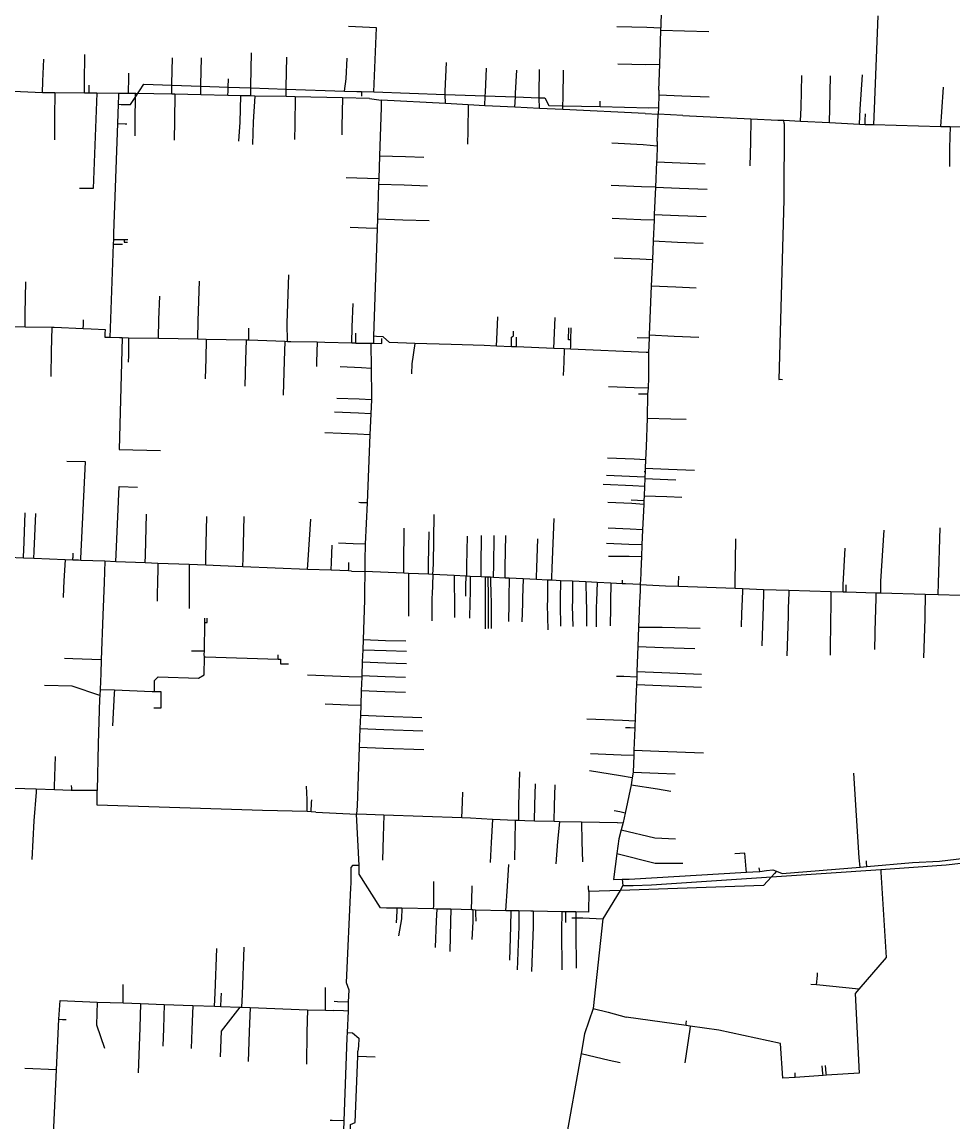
# Model space of a CAD drawing. Header units: inches. Extents: x 1024943 to 1043005, y 1856303 to 1868730.
# Drawn here: x 1033796 to 1035365, y 1859006 to 1860859 of the extents above; entities that cross this region are included whole.
import ezdxf

# ---------------------------------------------------------------- set-up
doc = ezdxf.new("R2010")
doc.units = ezdxf.units.IN
doc.header["$MEASUREMENT"] = 0
doc.layers.add('Water_Network', color=130, linetype='Continuous')

msp = doc.modelspace()

# ---------------------------------------------------------------- linework, layer by layer
at = {"layer": 'Water_Network', "elevation": 0}
for points in [[(1034869.6, 1860744.2), (1034871.3, 1860787.5), (1034873, 1860845.5), (1034873.1, 1860848.9), (1034873.2, 1860850.4), (1034875.2, 1860936.7)], [(1034869.6, 1860744.2), (1034871.3, 1860787.5), (1034873, 1860845.5), (1034873.1, 1860848.9), (1034873.2, 1860850.4), (1034875.2, 1860936.7)], [(1035232.8, 1860712.7), (1035239.2, 1860869.4)], [(1034393.9, 1860849.2), (1034346.3, 1860851.3)], [(1034389.4, 1860741.3), (1034393.9, 1860849.2)], [(1034849.3, 1860849.7), (1034798.6, 1860851.2)], [(1034873.1, 1860848.9), (1034849.3, 1860849.7)], [(1034873, 1860845.5), (1034912.6, 1860844.3)], [(1034912.6, 1860844.3), (1034953.5, 1860843.1)], [(1033831.6, 1860759.5), (1033833, 1860796.6)], [(1033901.8, 1860757), (1033902.1, 1860804.1)], [(1034048.9, 1860754.9), (1034049.8, 1860799)], [(1034097.9, 1860753.5), (1034098.8, 1860799)], [(1034182, 1860751.3), (1034183.2, 1860807.2)], [(1034241.5, 1860749.4), (1034242.6, 1860800)], [(1034342.5, 1860763.6), (1034344.1, 1860798.1)], [(1034509.6, 1860742.8), (1034511.9, 1860790.8)], [(1034577.4, 1860740.3), (1034579.3, 1860781.4)], [(1034628.2, 1860739.1), (1034630.1, 1860778)], [(1034667.7, 1860738.3), (1034668.3, 1860778.8)], [(1034708.1, 1860731.1), (1034708.6, 1860778)], [(1034847.5, 1860787.2), (1034800.4, 1860788.2)], [(1034871.3, 1860787.5), (1034847.5, 1860787.2)], [(1033830.9, 1860740), (1033831.6, 1860759.5)], [(1033975.6, 1860738.8), (1033976.4, 1860766.7), (1033976.5, 1860772.8)], [(1034143.6, 1860743.4), (1034143.8, 1860749.3), (1034144.3, 1860763.5)], [(1034339.8, 1860742.7), (1034342.5, 1860763.6)], [(1035109.3, 1860715), (1035110.7, 1860769.1)], [(1035157.6, 1860714), (1035158.6, 1860768.6)], [(1035208.9, 1860712.3), (1035212.5, 1860770.3)], [(1033909.4, 1860739.3), (1033901.6, 1860739.4), (1033851.5, 1860739.8), (1033832.6, 1860739.9), (1033830.9, 1860740), (1033793.7, 1860741.4), (1033767.8, 1860742.3), (1033738.5, 1860743.6), (1033697.7, 1860744.9), (1033695.6, 1860745), (1033657.8, 1860746.2), (1033642.9, 1860746.7), (1033600.9, 1860748.1), (1033582.4, 1860748.7), (1033527, 1860750.5), (1033520.5, 1860750.7)], [(1033909.4, 1860739.3), (1033901.6, 1860739.4), (1033851.5, 1860739.8), (1033832.6, 1860739.9), (1033830.9, 1860740), (1033793.7, 1860741.4), (1033767.8, 1860742.3), (1033738.5, 1860743.6), (1033697.7, 1860744.9), (1033695.6, 1860745), (1033657.8, 1860746.2), (1033642.9, 1860746.7), (1033600.9, 1860748.1), (1033582.4, 1860748.7), (1033527, 1860750.5), (1033520.5, 1860750.7)], [(1033901.6, 1860739.4), (1033901.8, 1860757)], [(1033909.4, 1860739.3), (1033909.5, 1860745.8)], [(1033909.5, 1860745.8), (1033909.5, 1860752.4)], [(1033963.2, 1860720.3), (1033979.2, 1860720.2), (1033986.8, 1860731.7), (1034001.7, 1860754.1), (1034048.8, 1860752.5), (1034097.8, 1860750.8), (1034143.8, 1860749.3), (1034182, 1860748), (1034241.5, 1860746), (1034339.8, 1860742.7), (1034360.6, 1860742)], [(1033963.2, 1860720.3), (1033979.2, 1860720.2), (1033986.8, 1860731.7), (1034001.7, 1860754.1), (1034048.8, 1860752.5), (1034097.8, 1860750.8), (1034143.8, 1860749.3), (1034182, 1860748), (1034241.5, 1860746), (1034339.8, 1860742.7), (1034360.6, 1860742)], [(1034048.5, 1860737.4), (1034048.8, 1860752.5), (1034048.9, 1860754.9)], [(1034097.5, 1860736.3), (1034097.8, 1860750.8), (1034097.9, 1860753.5)], [(1034143.3, 1860735.4), (1034143.6, 1860743.4)], [(1034181.7, 1860734.5), (1034182, 1860748), (1034182, 1860751.3)], [(1034241.2, 1860733.3), (1034241.5, 1860746), (1034241.5, 1860749.4)], [(1034360.6, 1860742), (1034368.3, 1860742)], [(1034360.6, 1860742), (1034368.3, 1860742)], [(1034368.3, 1860742), (1034368.2, 1860736.8)], [(1034368.3, 1860742), (1034389.4, 1860741.3), (1034509.7, 1860737.1), (1034577.1, 1860734.7), (1034628, 1860732.9), (1034667.9, 1860731.5), (1034677.6, 1860731.1), (1034684.3, 1860718.2), (1034708, 1860717.8), (1034770.8, 1860716.8)], [(1034368.3, 1860742), (1034389.4, 1860741.3), (1034509.7, 1860737.1), (1034577.1, 1860734.7), (1034628, 1860732.9), (1034667.9, 1860731.5), (1034677.6, 1860731.1), (1034684.3, 1860718.2), (1034708, 1860717.8), (1034770.8, 1860716.8)], [(1034509.8, 1860721.7), (1034509.7, 1860737.1), (1034509.6, 1860742.8)], [(1034869.6, 1860744.2), (1034869.7, 1860736.3), (1034868.9, 1860715)], [(1034869.6, 1860744.2), (1034869.7, 1860736.3), (1034868.9, 1860715)], [(1035346.3, 1860707.7), (1035349, 1860749.5)], [(1033851.5, 1860739.8), (1033851.2, 1860699.5)], [(1033959.4, 1860738.9), (1033922.3, 1860739.2), (1033909.4, 1860739.3)], [(1033959.4, 1860738.9), (1033922.3, 1860739.2), (1033909.4, 1860739.3)], [(1033922.3, 1860739.2), (1033916.1, 1860578.3)], [(1033958.8, 1860720.5), (1033959.3, 1860735.4)], [(1033958.8, 1860720.5), (1033959.3, 1860735.4)], [(1033959.3, 1860735.4), (1033959.4, 1860738.9)], [(1033959.3, 1860735.4), (1033959.4, 1860738.9)], [(1034143.3, 1860735.4), (1034097.5, 1860736.3), (1034054.1, 1860737.3), (1034048.5, 1860737.4), (1033988.3, 1860738.7), (1033986.9, 1860738.7), (1033975.6, 1860738.8), (1033959.4, 1860738.9)], [(1034143.3, 1860735.4), (1034097.5, 1860736.3), (1034054.1, 1860737.3), (1034048.5, 1860737.4), (1033988.3, 1860738.7), (1033986.9, 1860738.7), (1033975.6, 1860738.8), (1033959.4, 1860738.9)], [(1033986.9, 1860738.7), (1033986.8, 1860731.7), (1033986.5, 1860695.2)], [(1034054.1, 1860737.3), (1034053.2, 1860693.3)], [(1034381.8, 1860730.3), (1034336.4, 1860731.2), (1034256.8, 1860732.9), (1034241.2, 1860733.3), (1034188.4, 1860734.4), (1034181.7, 1860734.5), (1034164.6, 1860734.9), (1034143.3, 1860735.4)], [(1034381.8, 1860730.3), (1034336.4, 1860731.2), (1034256.8, 1860732.9), (1034241.2, 1860733.3), (1034188.4, 1860734.4), (1034181.7, 1860734.5), (1034164.6, 1860734.9), (1034143.3, 1860735.4)], [(1034164.6, 1860734.9), (1034163.1, 1860690.5)], [(1034188.4, 1860734.4), (1034186, 1860690.9)], [(1034256.8, 1860732.9), (1034255.8, 1860686)], [(1034336.4, 1860731.2), (1034335.4, 1860683.3)], [(1034368.2, 1860736.8), (1034368.2, 1860734.1)], [(1034381.8, 1860730.3), (1034401.5, 1860727.6)], [(1034381.8, 1860730.3), (1034401.5, 1860727.6)], [(1034846.6, 1860705), (1034708, 1860711.6), (1034668.2, 1860713.5), (1034627.1, 1860715.4), (1034601.9, 1860716.6), (1034576.3, 1860718), (1034548.3, 1860719.6), (1034509.8, 1860721.7), (1034401.5, 1860727.6)], [(1034401.5, 1860727.6), (1034401.6, 1860715.1)], [(1034846.6, 1860705), (1034708, 1860711.6), (1034668.2, 1860713.5), (1034627.1, 1860715.4), (1034601.9, 1860716.6), (1034576.3, 1860718), (1034548.3, 1860719.6), (1034509.8, 1860721.7), (1034401.5, 1860727.6)], [(1034401.5, 1860727.6), (1034401.6, 1860715.1)], [(1034576.3, 1860718), (1034577.1, 1860734.7), (1034577.4, 1860740.3)], [(1034627.1, 1860715.4), (1034628, 1860732.9), (1034628.2, 1860739.1)], [(1034668.2, 1860713.5), (1034667.9, 1860731.5), (1034667.7, 1860738.3)], [(1034708, 1860711.6), (1034708, 1860717.8), (1034708.1, 1860731.1)], [(1034770.6, 1860722.4), (1034770.5, 1860725.9)], [(1034770.8, 1860716.8), (1034770.6, 1860722.4)], [(1034869.7, 1860736.3), (1034908.4, 1860734.9)], [(1034908.4, 1860734.9), (1034954.2, 1860733)], [(1033957.6, 1860687.8), (1033958.8, 1860720.5)], [(1033957.6, 1860687.8), (1033958.8, 1860720.5)], [(1033958.8, 1860720.5), (1033963.2, 1860720.3)], [(1033958.8, 1860720.5), (1033963.2, 1860720.3)], [(1034401.6, 1860715.1), (1034398.8, 1860633.8), (1034397.6, 1860594.9), (1034397.3, 1860585.9), (1034395.3, 1860527.4), (1034394.8, 1860511.1), (1034388.7, 1860329.6)], [(1034401.6, 1860715.1), (1034398.8, 1860633.8), (1034397.6, 1860594.9), (1034397.3, 1860585.9), (1034395.3, 1860527.4), (1034394.8, 1860511.1), (1034388.7, 1860329.6)], [(1034548.3, 1860719.6), (1034547.5, 1860675.7)], [(1034770.8, 1860716.8), (1034852.9, 1860714.6)], [(1034770.8, 1860716.8), (1034852.9, 1860714.6)], [(1034846.6, 1860705), (1034868.5, 1860703.7)], [(1034846.6, 1860705), (1034868.5, 1860703.7)], [(1034852.9, 1860714.6), (1034868.9, 1860715)], [(1034852.9, 1860714.6), (1034868.9, 1860715)], [(1034868.9, 1860715), (1034868.5, 1860703.7)], [(1034868.9, 1860715), (1034868.5, 1860703.7)], [(1035108.1, 1860692), (1035109.3, 1860715)], [(1035157, 1860689.6), (1035157.6, 1860714)], [(1035207.8, 1860687.1), (1035208.9, 1860712.3)], [(1035217.5, 1860693.1), (1035217.6, 1860704.4)], [(1035231.8, 1860686.2), (1035232.8, 1860712.7)], [(1035344.8, 1860683.3), (1035346.3, 1860707.7)], [(1033851.2, 1860699.5), (1033850.9, 1860660.6)], [(1033950.8, 1860492.8), (1033951.2, 1860503.2), (1033957.6, 1860687.8)], [(1033950.8, 1860492.8), (1033951.2, 1860503.2), (1033957.6, 1860687.8)], [(1033957.6, 1860687.8), (1033970, 1860687.4)], [(1033970, 1860687.4), (1033973, 1860687.3)], [(1033986.5, 1860695.2), (1033986.3, 1860667.3)], [(1034053.2, 1860693.3), (1034052.5, 1860659.8)], [(1034163.1, 1860690.5), (1034160.9, 1860658.1)], [(1034186, 1860690.9), (1034184.9, 1860652.5)], [(1034255.8, 1860686), (1034255.3, 1860661.3)], [(1034866.8, 1860658), (1034868.5, 1860703.7)], [(1034866.8, 1860658), (1034868.5, 1860703.7)], [(1034909.9, 1860701.7), (1034868.5, 1860703.7)], [(1034909.9, 1860701.7), (1034868.5, 1860703.7)], [(1034909.9, 1860701.7), (1035024.6, 1860696.1), (1035070.2, 1860693.9), (1035080.3, 1860693.8)], [(1034909.9, 1860701.7), (1035024.6, 1860696.1), (1035070.2, 1860693.9), (1035080.3, 1860693.8)], [(1035024.6, 1860696.1), (1035023.9, 1860656.6)], [(1035080.6, 1860688), (1035079.9, 1860559.5), (1035071.6, 1860256.8)], [(1035080.3, 1860693.8), (1035108.1, 1860692), (1035157, 1860689.6), (1035207.8, 1860687.1), (1035217.4, 1860686.6)], [(1035080.6, 1860688), (1035080.3, 1860693.8)], [(1035080.3, 1860693.8), (1035108.1, 1860692), (1035157, 1860689.6), (1035207.8, 1860687.1), (1035217.4, 1860686.6)], [(1035217.4, 1860686.6), (1035217.5, 1860693.1)], [(1035217.4, 1860686.6), (1035231.8, 1860686.2)], [(1035217.4, 1860686.6), (1035231.8, 1860686.2)], [(1035231.8, 1860686.2), (1035344.8, 1860683.3), (1035360.5, 1860682.9), (1035478.8, 1860679.8), (1035480.5, 1860679.8), (1035551.2, 1860677.9)], [(1035231.8, 1860686.2), (1035344.8, 1860683.3), (1035360.5, 1860682.9), (1035478.8, 1860679.8), (1035480.5, 1860679.8), (1035551.2, 1860677.9)], [(1034335.4, 1860683.3), (1034335.1, 1860668.8)], [(1034547.5, 1860675.7), (1034547.1, 1860653.5)], [(1035360.5, 1860682.9), (1035359.6, 1860647.2)], [(1034843.3, 1860652.1), (1034790.1, 1860655)], [(1034866.6, 1860650.1), (1034843.3, 1860652.1)], [(1034866.8, 1860658), (1034866.6, 1860650.1), (1034865.9, 1860628.7), (1034865.6, 1860623.5), (1034863.8, 1860580.6), (1034861.9, 1860534.8), (1034861.5, 1860525.1), (1034860, 1860490.1), (1034858.7, 1860458.4), (1034856.8, 1860414.3), (1034853.5, 1860331.9), (1034853.3, 1860326.5)], [(1034866.8, 1860658), (1034866.6, 1860650.1), (1034865.9, 1860628.7), (1034865.6, 1860623.5), (1034863.8, 1860580.6), (1034861.9, 1860534.8), (1034861.5, 1860525.1), (1034860, 1860490.1), (1034858.7, 1860458.4), (1034856.8, 1860414.3), (1034853.5, 1860331.9), (1034853.3, 1860326.5)], [(1035023.9, 1860656.6), (1035022.9, 1860616.5)], [(1034398.8, 1860633.8), (1034442.3, 1860632.3)], [(1034442.3, 1860632.3), (1034473.4, 1860631.3)], [(1035359.6, 1860647.2), (1035359.1, 1860615.5)], [(1034865.6, 1860623.5), (1034905.6, 1860621.8)], [(1034905.6, 1860621.8), (1034947.7, 1860620)], [(1034378.6, 1860595.5), (1034342.6, 1860596.7)], [(1034397.6, 1860594.9), (1034378.6, 1860595.5)], [(1033916.1, 1860578.3), (1033893.1, 1860578.7)], [(1034397.3, 1860585.9), (1034440.5, 1860584.5)], [(1034440.5, 1860584.5), (1034479.4, 1860583.2)], [(1034840.1, 1860581.3), (1034789.4, 1860583.4)], [(1034863.8, 1860580.6), (1034840.1, 1860581.3)], [(1034863.8, 1860580.6), (1034904.1, 1860579.2)], [(1034904.1, 1860579.2), (1034951.2, 1860577.2)], [(1034395.3, 1860527.4), (1034438.3, 1860526)], [(1034438.3, 1860526), (1034482.4, 1860524.5)], [(1034838.9, 1860526), (1034790.9, 1860528)], [(1034861.5, 1860525.1), (1034838.9, 1860526)], [(1034861.9, 1860534.8), (1034902.5, 1860533.1)], [(1034902.5, 1860533.1), (1034949.4, 1860531.1)], [(1034376.1, 1860511.7), (1034349.4, 1860512.6)], [(1034394.8, 1860511.1), (1034376.1, 1860511.7)], [(1033945, 1860327.2), (1033950.5, 1860484.7)], [(1033945, 1860327.2), (1033950.5, 1860484.7)], [(1033950.5, 1860484.7), (1033950.8, 1860492.8)], [(1033950.5, 1860484.7), (1033950.8, 1860492.8)], [(1033950.5, 1860484.7), (1033961.8, 1860484.7)], [(1033950.8, 1860492.8), (1033968.7, 1860492.8)], [(1033961.8, 1860484.7), (1033965.7, 1860484.7)], [(1033968.7, 1860492.8), (1033968.7, 1860488.2), (1033971.5, 1860488.2)], [(1033968.7, 1860492.8), (1033971.6, 1860492.8)], [(1033971.5, 1860488.2), (1033974.2, 1860488.2)], [(1033971.6, 1860492.8), (1033974.5, 1860492.8)], [(1034860, 1860490.1), (1034900.8, 1860488.3)], [(1034900.8, 1860488.3), (1034944, 1860486.5)], [(1034837.5, 1860459.3), (1034794, 1860461.1)], [(1034858.7, 1860458.4), (1034837.5, 1860459.3)], [(1034243.4, 1860351.5), (1034246.2, 1860433)], [(1033801.8, 1860368.1), (1033802.8, 1860421)], [(1034093.2, 1860355.6), (1034095.6, 1860422.6)], [(1034856.8, 1860414.3), (1034898.1, 1860412.6)], [(1034898.1, 1860412.6), (1034932.4, 1860411.1)], [(1034026.9, 1860357.9), (1034028.3, 1860396.9)], [(1034352.7, 1860345.2), (1034354.5, 1860384.9)], [(1033801.4, 1860345.1), (1033801.8, 1860368.1)], [(1033899.7, 1860349.5), (1033900, 1860357)], [(1034026.1, 1860325.6), (1034026.9, 1860357.9)], [(1034092.5, 1860324.4), (1034093.2, 1860355.6)], [(1034596.9, 1860336.5), (1034597.9, 1860362.2)], [(1034693.7, 1860335.2), (1034694.8, 1860361.1)], [(1033899.3, 1860342), (1033850.5, 1860344.2), (1033846.3, 1860344.3), (1033801.4, 1860345.1), (1033775.7, 1860345.5), (1033728.9, 1860346.4), (1033707.9, 1860346.8)], [(1033846.3, 1860344.3), (1033845.6, 1860304.5)], [(1033899.3, 1860342), (1033899.7, 1860349.5)], [(1033912.6, 1860341.4), (1033899.3, 1860342)], [(1033936.6, 1860334.9), (1033936.7, 1860340.5), (1033912.6, 1860341.4)], [(1033945, 1860327.2), (1033936.4, 1860327.6), (1033936.6, 1860334.9)], [(1034178.7, 1860340.1), (1034178.7, 1860343.2)], [(1034178.7, 1860322.7), (1034178.7, 1860340.1)], [(1034243.8, 1860320.3), (1034243.4, 1860351.5)], [(1034352, 1860318.1), (1034352.7, 1860345.2)], [(1034358.9, 1860330.6), (1034358.9, 1860334.9)], [(1034596, 1860313), (1034596.9, 1860336.5)], [(1034621.3, 1860314.1), (1034621, 1860328.3), (1034624.6, 1860330), (1034624.6, 1860338.2)], [(1034692.6, 1860308.8), (1034693.7, 1860335.2)], [(1034719.2, 1860323.7), (1034717.1, 1860323.7), (1034717.6, 1860343.8)], [(1034721.2, 1860323.6), (1034721.7, 1860343.8)], [(1034178.7, 1860322.7), (1034173.9, 1860322.8), (1034106.9, 1860324.1), (1034092.5, 1860324.4), (1034026.1, 1860325.6), (1033975.9, 1860326.6), (1033965, 1860326.8), (1033960.3, 1860326.9), (1033945, 1860327.2)], [(1034178.7, 1860322.7), (1034173.9, 1860322.8), (1034106.9, 1860324.1), (1034092.5, 1860324.4), (1034026.1, 1860325.6), (1033975.9, 1860326.6), (1033965, 1860326.8), (1033960.3, 1860326.9), (1033945, 1860327.2)], [(1033965, 1860326.8), (1033959.9, 1860138.5)], [(1033975.9, 1860326.6), (1033975.5, 1860297.1)], [(1034106.9, 1860324.1), (1034106, 1860292.1)], [(1034173.9, 1860322.8), (1034173.2, 1860289.8)], [(1034306.8, 1860319.3), (1034293.5, 1860319.5), (1034249.3, 1860320.1), (1034243.8, 1860320.3), (1034239.2, 1860320.5), (1034178.7, 1860322.7)], [(1034306.8, 1860319.3), (1034293.5, 1860319.5), (1034249.3, 1860320.1), (1034243.8, 1860320.3), (1034239.2, 1860320.5), (1034178.7, 1860322.7)], [(1034239.2, 1860320.5), (1034238.3, 1860288)], [(1034293.5, 1860319.5), (1034292.8, 1860286.6)], [(1034358.6, 1860317.9), (1034352, 1860318.1), (1034306.8, 1860319.3)], [(1034358.6, 1860317.9), (1034352, 1860318.1), (1034306.8, 1860319.3)], [(1034358.6, 1860317.9), (1034358.9, 1860330.6)], [(1034358.6, 1860317.9), (1034384.2, 1860317.9)], [(1034358.6, 1860317.9), (1034384.2, 1860317.9)], [(1034384.2, 1860317.9), (1034384.7, 1860275.3), (1034385.3, 1860229.4), (1034385, 1860222.5), (1034384, 1860198.9), (1034382.5, 1860163.7), (1034377.7, 1860048.6)], [(1034384.2, 1860317.9), (1034384.7, 1860275.3), (1034385.3, 1860229.4), (1034385, 1860222.5), (1034384, 1860198.9), (1034382.5, 1860163.7), (1034377.7, 1860048.6)], [(1034384.2, 1860317.9), (1034388.6, 1860317.7)], [(1034384.2, 1860317.9), (1034388.6, 1860317.7)], [(1034388.7, 1860329.6), (1034388.6, 1860317.7)], [(1034388.7, 1860329.6), (1034388.6, 1860317.7)], [(1034388.6, 1860317.7), (1034402.6, 1860317.6), (1034402.7, 1860325.7)], [(1034393.5, 1860329.4), (1034388.7, 1860329.6)], [(1034393.5, 1860329.4), (1034388.7, 1860329.6)], [(1034621.3, 1860311.9), (1034596, 1860313), (1034574.9, 1860313.9), (1034519.4, 1860315.8), (1034458.3, 1860317.6), (1034415.8, 1860318.8), (1034405.2, 1860328.8), (1034393.5, 1860329.4)], [(1034621.3, 1860311.9), (1034596, 1860313), (1034574.9, 1860313.9), (1034519.4, 1860315.8), (1034458.3, 1860317.6), (1034415.8, 1860318.8), (1034405.2, 1860328.8), (1034393.5, 1860329.4)], [(1034458.3, 1860317.6), (1034453.1, 1860283.3)], [(1034629.6, 1860317.7), (1034629.6, 1860327.8)], [(1034629.6, 1860311.5), (1034629.6, 1860317.7)], [(1034721.2, 1860323.6), (1034719.2, 1860323.7)], [(1034721, 1860312.2), (1034721.2, 1860323.6)], [(1034853.3, 1860326.5), (1034833.1, 1860326.9)], [(1034853.3, 1860326.5), (1034852.3, 1860302.1)], [(1034853.3, 1860326.5), (1034852.3, 1860302.1)], [(1034853.5, 1860331.9), (1034895.2, 1860329.8)], [(1034895.2, 1860329.8), (1034937.1, 1860328)], [(1033845.6, 1860304.5), (1033844.9, 1860261.6)], [(1033975.5, 1860297.1), (1033975.2, 1860286.1)], [(1034621.3, 1860311.9), (1034621.3, 1860314.1)], [(1034629.6, 1860311.5), (1034621.3, 1860311.9)], [(1034629.6, 1860311.5), (1034621.3, 1860311.9)], [(1034720.9, 1860307.6), (1034710.2, 1860308.1), (1034692.6, 1860308.8), (1034629.6, 1860311.5)], [(1034720.9, 1860307.6), (1034710.2, 1860308.1), (1034692.6, 1860308.8), (1034629.6, 1860311.5)], [(1034710.2, 1860308.1), (1034709.3, 1860285.9), (1034708.3, 1860263.7)], [(1034720.9, 1860307.6), (1034721, 1860312.2)], [(1034848.1, 1860302.2), (1034720.9, 1860307.6)], [(1034848.1, 1860302.2), (1034720.9, 1860307.6)], [(1034852.3, 1860302.1), (1034848.1, 1860302.2)], [(1034852.3, 1860302.1), (1034848.1, 1860302.2)], [(1034852.3, 1860302.1), (1034852, 1860260.3)], [(1034852.3, 1860302.1), (1034852, 1860260.3)], [(1034106, 1860292.1), (1034104.8, 1860258)], [(1034173.2, 1860289.8), (1034171.7, 1860245.7)], [(1034238.3, 1860288), (1034236.3, 1860230.3)], [(1034292.8, 1860286.6), (1034292.5, 1860278.8)], [(1034368.2, 1860276.1), (1034332.5, 1860278)], [(1034453.1, 1860283.3), (1034452.5, 1860266.5)], [(1034384.7, 1860275.3), (1034368.2, 1860276.1)], [(1034852, 1860260.3), (1034851.4, 1860242), (1034850.5, 1860232.1)], [(1034852, 1860260.3), (1034851.4, 1860242), (1034850.5, 1860232.1)], [(1034828.2, 1860242.7), (1034784.8, 1860244.2)], [(1034851.4, 1860242), (1034828.2, 1860242.7)], [(1035071.6, 1860256.8), (1035075.1, 1860257), (1035078.1, 1860256.8)], [(1034364.4, 1860223.4), (1034327.1, 1860224.9)], [(1034385, 1860222.5), (1034364.4, 1860223.4)], [(1034850.5, 1860231.8), (1034842.9, 1860232), (1034835.4, 1860232.1)], [(1034850.5, 1860232.1), (1034850.5, 1860231.8), (1034849.7, 1860191.8), (1034848.1, 1860143.1), (1034847.2, 1860121.5), (1034846.6, 1860107.2), (1034846.3, 1860101.2)], [(1034850.5, 1860232.1), (1034850.5, 1860231.8), (1034849.7, 1860191.8), (1034848.1, 1860143.1), (1034847.2, 1860121.5), (1034846.6, 1860107.2), (1034846.3, 1860101.2)], [(1034363.3, 1860199.8), (1034322.9, 1860201.5)], [(1034384, 1860198.9), (1034363.3, 1860199.8)], [(1034849.7, 1860191.8), (1034889.7, 1860190.4)], [(1034889.7, 1860190.4), (1034915.5, 1860189.6)], [(1034361.7, 1860164.6), (1034306.4, 1860166.9)], [(1034382.5, 1860163.7), (1034361.7, 1860164.6)], [(1033959.9, 1860138.5), (1034029.7, 1860136.8)], [(1033903.1, 1860117.9), (1033871.9, 1860118.8)], [(1033895.3, 1859951.9), (1033895.5, 1859955), (1033903.1, 1860117.9)], [(1034827.8, 1860122.3), (1034783.2, 1860124.2)], [(1034847.2, 1860121.5), (1034827.8, 1860122.3)], [(1034845.9, 1860092), (1034781.4, 1860094.7)], [(1034846.3, 1860101.2), (1034845.9, 1860092), (1034845.8, 1860089.7), (1034845.3, 1860076.5), (1034844.6, 1860060.9), (1034844.2, 1860052.5)], [(1034846.3, 1860101.2), (1034845.9, 1860092), (1034845.8, 1860089.7), (1034845.3, 1860076.5), (1034844.6, 1860060.9), (1034844.2, 1860052.5)], [(1034846.3, 1860101.2), (1034844.9, 1860101.2)], [(1034846.6, 1860107.2), (1034885.7, 1860105.5)], [(1034885.7, 1860105.5), (1034929.6, 1860103.7)], [(1033954.4, 1859949.6), (1033960.2, 1860076.4)], [(1033960.2, 1860076.4), (1033990.8, 1860075.2)], [(1034825.9, 1860077.6), (1034775.8, 1860079.5)], [(1034845.3, 1860076.5), (1034825.9, 1860077.6)], [(1034845.8, 1860089.7), (1034884.6, 1860088)], [(1034884.6, 1860088), (1034898.4, 1860087.4)], [(1034844.6, 1860060.9), (1034883.2, 1860059.3)], [(1034883.2, 1860059.3), (1034908.4, 1860058.2)], [(1034367, 1860049), (1034364, 1860049.2)], [(1034377.7, 1860048.6), (1034367, 1860049)], [(1034377.7, 1860048.6), (1034374.8, 1859979.2), (1034374.1, 1859952.2)], [(1034377.7, 1860048.6), (1034374.8, 1859979.2), (1034374.1, 1859952.2)], [(1034823.8, 1860047.7), (1034783.3, 1860049.7)], [(1034833.6, 1860052.9), (1034822.9, 1860053.4)], [(1034844, 1860046.2), (1034823.8, 1860047.7)], [(1034844.2, 1860052.5), (1034833.6, 1860052.9)], [(1034844.2, 1860052.5), (1034844, 1860046.2), (1034842.2, 1860003.6), (1034841.1, 1859978), (1034840.2, 1859957.8), (1034839.2, 1859934), (1034839, 1859929.4)], [(1034844.2, 1860052.5), (1034844, 1860046.2), (1034842.2, 1860003.6), (1034841.1, 1859978), (1034840.2, 1859957.8), (1034839.2, 1859934), (1034839, 1859929.4)], [(1033799.4, 1859967.9), (1033801.8, 1860031.8)], [(1033816.6, 1859967.3), (1033819.7, 1860030.7)], [(1034004.4, 1859960.7), (1034006.1, 1860029.8)], [(1034106.3, 1859957.6), (1034107.9, 1860025.6)], [(1034169, 1859955.9), (1034170.7, 1860025.9)], [(1034278.5, 1859952.9), (1034283, 1860021.3)], [(1034489.9, 1859945.6), (1034490.7, 1860029.4)], [(1034689.9, 1859938.6), (1034692.9, 1860022.6)], [(1034439.7, 1859944.8), (1034440.2, 1860006)], [(1034481.4, 1859945.8), (1034482.3, 1860000)], [(1034821, 1860004.5), (1034784.4, 1860006)], [(1034842.2, 1860003.6), (1034821, 1860004.5)], [(1035243.9, 1859916.7), (1035249.2, 1860002.8)], [(1035341, 1859913.5), (1035343.7, 1860006.6)], [(1034354.5, 1859979.9), (1034329.4, 1859981.1)], [(1034546.2, 1859943.5), (1034546.9, 1859992.5)], [(1034570.2, 1859942.7), (1034570.9, 1859994)], [(1034591.2, 1859942), (1034592, 1859994)], [(1034610.8, 1859941.3), (1034611.5, 1859994)], [(1034663.9, 1859939.5), (1034665.7, 1859988)], [(1034998.3, 1859915.4), (1034999.4, 1859988.3)], [(1033891.7, 1859952), (1033882.1, 1859952.4), (1033868.9, 1859952.9), (1033816.1, 1859955), (1033798.8, 1859955.7), (1033747.9, 1859957.7), (1033661.7, 1859961.1), (1033621.4, 1859962.7), (1033558.5, 1859965.2), (1033480.4, 1859968.3)], [(1033891.7, 1859952), (1033882.1, 1859952.4), (1033868.9, 1859952.9), (1033816.1, 1859955), (1033798.8, 1859955.7), (1033747.9, 1859957.7), (1033661.7, 1859961.1), (1033621.4, 1859962.7), (1033558.5, 1859965.2), (1033480.4, 1859968.3)], [(1033798.8, 1859955.7), (1033799, 1859959.6), (1033799.4, 1859967.9)], [(1033816.1, 1859955), (1033816.6, 1859967.3)], [(1033882.3, 1859957.4), (1033882.6, 1859963.8)], [(1034317.9, 1859949), (1034319.2, 1859977.6)], [(1034374.8, 1859979.2), (1034354.5, 1859979.9)], [(1034819.2, 1859978.9), (1034781.4, 1859980.5)], [(1034841.1, 1859978), (1034819.2, 1859978.9)], [(1035180.4, 1859910.7), (1035183.4, 1859972.6)], [(1033868.9, 1859952.9), (1033867, 1859917.2), (1033866.4, 1859904.5)], [(1033882.1, 1859952.4), (1033882.2, 1859955.6), (1033882.3, 1859957.4)], [(1033935.7, 1859950.3), (1033895.3, 1859951.9), (1033891.7, 1859952)], [(1033935.7, 1859950.3), (1033895.3, 1859951.9), (1033891.7, 1859952)], [(1033935.7, 1859950.3), (1033934.5, 1859914.7), (1033932.5, 1859859.6), (1033929.7, 1859784.1), (1033928.9, 1859761.1)], [(1033935.7, 1859950.3), (1033934.5, 1859914.7), (1033932.5, 1859859.6), (1033929.7, 1859784.1), (1033928.9, 1859761.1)], [(1034346.5, 1859934.1), (1034317.1, 1859935.2), (1034277.4, 1859936.8), (1034168.6, 1859941.1), (1034105.9, 1859943.6), (1034077.8, 1859944.7), (1034025.3, 1859946.8), (1034004.1, 1859947.6), (1033954.4, 1859949.6), (1033935.7, 1859950.3)], [(1034346.5, 1859934.1), (1034317.1, 1859935.2), (1034277.4, 1859936.8), (1034168.6, 1859941.1), (1034105.9, 1859943.6), (1034077.8, 1859944.7), (1034025.3, 1859946.8), (1034004.1, 1859947.6), (1033954.4, 1859949.6), (1033935.7, 1859950.3)], [(1034004.1, 1859947.6), (1034004.4, 1859960.7)], [(1034025.3, 1859946.8), (1034025.2, 1859942.3), (1034024.4, 1859911.3), (1034024.1, 1859898.8)], [(1034077.8, 1859944.7), (1034077.8, 1859941.1), (1034078, 1859909.3), (1034078, 1859899.3)], [(1034105.9, 1859943.6), (1034106.3, 1859957.6)], [(1034168.6, 1859941.1), (1034169, 1859955.9)], [(1034277.4, 1859936.8), (1034278.5, 1859952.9)], [(1034317.1, 1859935.2), (1034317.9, 1859949)], [(1034346.8, 1859938.4), (1034347.1, 1859948.2)], [(1034374.1, 1859952.2), (1034373.9, 1859933)], [(1034374.1, 1859952.2), (1034373.9, 1859933)], [(1034440, 1859930.4), (1034439.7, 1859944.8)], [(1034481.2, 1859928.4), (1034481.4, 1859945.8)], [(1034488.8, 1859928), (1034489.9, 1859945.6)], [(1034819.5, 1859958.2), (1034784.7, 1859958.5)], [(1034840.2, 1859957.8), (1034819.5, 1859958.2)], [(1034346.5, 1859934.1), (1034346.8, 1859938.4)], [(1034351.5, 1859933.9), (1034346.5, 1859934.1)], [(1034351.5, 1859933.9), (1034346.5, 1859934.1)], [(1034351.5, 1859933.9), (1034373.9, 1859933)], [(1034351.5, 1859933.9), (1034373.9, 1859933)], [(1034373.9, 1859933), (1034373.5, 1859898.2), (1034373.3, 1859884.6)], [(1034373.9, 1859933), (1034373.5, 1859898.2), (1034373.3, 1859884.6)], [(1034544.2, 1859925.4), (1034524.8, 1859926.3), (1034488.8, 1859928), (1034481.2, 1859928.4), (1034447.9, 1859930), (1034440, 1859930.4), (1034373.9, 1859933)], [(1034544.2, 1859925.4), (1034524.8, 1859926.3), (1034488.8, 1859928), (1034481.2, 1859928.4), (1034447.9, 1859930), (1034440, 1859930.4), (1034373.9, 1859933)], [(1034447.9, 1859930), (1034447.9, 1859927.7), (1034447.8, 1859895.5), (1034447.8, 1859887)], [(1034488.8, 1859928), (1034487.4, 1859894), (1034487.2, 1859890.4), (1034487, 1859884.3)], [(1034524.8, 1859926.3), (1034524.8, 1859911.6), (1034525, 1859882.4)], [(1034544.2, 1859925.4), (1034543.9, 1859908.9)], [(1034807.8, 1859912.6), (1034788.4, 1859913.6), (1034765.8, 1859914.7), (1034746.6, 1859915.6), (1034724, 1859916.7), (1034704, 1859917.6), (1034689.2, 1859918.4), (1034682, 1859918.7), (1034663.2, 1859919.6), (1034641, 1859920.7), (1034617.2, 1859921.8), (1034610.5, 1859922.2), (1034590.9, 1859923.1), (1034586, 1859923.4), (1034581.5, 1859923.6), (1034577.1, 1859923.8), (1034569.9, 1859924.1), (1034551.7, 1859925), (1034545.9, 1859925.3), (1034544.2, 1859925.4)], [(1034807.8, 1859912.6), (1034788.4, 1859913.6), (1034765.8, 1859914.7), (1034746.6, 1859915.6), (1034724, 1859916.7), (1034704, 1859917.6), (1034689.2, 1859918.4), (1034682, 1859918.7), (1034663.2, 1859919.6), (1034641, 1859920.7), (1034617.2, 1859921.8), (1034610.5, 1859922.2), (1034590.9, 1859923.1), (1034586, 1859923.4), (1034581.5, 1859923.6), (1034577.1, 1859923.8), (1034569.9, 1859924.1), (1034551.7, 1859925), (1034545.9, 1859925.3), (1034544.2, 1859925.4)], [(1034545.9, 1859925.3), (1034545.9, 1859926.4), (1034546.2, 1859943.5)], [(1034569.9, 1859924.1), (1034569.9, 1859926), (1034570.2, 1859942.7)], [(1034590.9, 1859923.1), (1034591, 1859925.7), (1034591.2, 1859942)], [(1034610.5, 1859922.2), (1034610.5, 1859925.4), (1034610.8, 1859941.3)], [(1034663.2, 1859919.6), (1034663.3, 1859923.7), (1034663.9, 1859939.5)], [(1034689.2, 1859918.4), (1034689.3, 1859922.8), (1034689.9, 1859938.6)], [(1034839, 1859929.4), (1034838.3, 1859911.2)], [(1034839, 1859929.4), (1034838.3, 1859911.2)], [(1034902.4, 1859908.3), (1034902.6, 1859911.7), (1034903.2, 1859925.5)], [(1034543.9, 1859908.9), (1034543.7, 1859891.9), (1034543.7, 1859891.4)], [(1034551.7, 1859925), (1034551.3, 1859891.6), (1034551.2, 1859888.3), (1034551.1, 1859881.7)], [(1034577.1, 1859923.8), (1034576.9, 1859890.6), (1034576.9, 1859887.4), (1034576.9, 1859880.7)], [(1034581.5, 1859923.6), (1034581.8, 1859890.4), (1034581.8, 1859887.2), (1034581.9, 1859880.6)], [(1034586, 1859923.4), (1034586.6, 1859890.3), (1034586.7, 1859887.1), (1034586.8, 1859880.6)], [(1034617.2, 1859921.8), (1034616.7, 1859889.1), (1034616.6, 1859886.1), (1034616.5, 1859879.9)], [(1034641, 1859920.7), (1034639.8, 1859888.3), (1034639.7, 1859885.3), (1034639.5, 1859879.1)], [(1034682, 1859918.7), (1034681.7, 1859886.7), (1034681.7, 1859883.9), (1034681.6, 1859877.4)], [(1034704, 1859917.6), (1034703.5, 1859885.9), (1034703.5, 1859883.1), (1034703.4, 1859877.1)], [(1034724, 1859916.7), (1034723.8, 1859885.1), (1034723.8, 1859882.5), (1034723.7, 1859875.3)], [(1034746.6, 1859915.6), (1034747.3, 1859884.3), (1034747.3, 1859881.7), (1034747.5, 1859874.1)], [(1034765.8, 1859914.7), (1034764.3, 1859883.6), (1034763.8, 1859872.6)], [(1034788.4, 1859913.6), (1034788.2, 1859882.7), (1034788.2, 1859872.5)], [(1034807.8, 1859912.6), (1034808, 1859914.1), (1034808.2, 1859916.3)], [(1034813.2, 1859912.4), (1034807.8, 1859912.6)], [(1034813.2, 1859912.4), (1034807.8, 1859912.6)], [(1034808.2, 1859916.3), (1034808.5, 1859918.5)], [(1034838.3, 1859911.2), (1034813.2, 1859912.4)], [(1034838.3, 1859911.2), (1034813.2, 1859912.4)], [(1034838.3, 1859911.2), (1034837.9, 1859900.8), (1034837.1, 1859880.9), (1034836.6, 1859866.7)], [(1034838.3, 1859911.2), (1034837.9, 1859900.8), (1034837.1, 1859880.9), (1034836.6, 1859866.7)], [(1034838.3, 1859911.2), (1034880.8, 1859909.1)], [(1034880.8, 1859909.1), (1034902.4, 1859908.3), (1034998.2, 1859904.8), (1035010.6, 1859904.3), (1035045.9, 1859902.8), (1035088.6, 1859901.5), (1035159.5, 1859899.5), (1035180.1, 1859898.9)], [(1034998.2, 1859904.8), (1034998.3, 1859915.4)], [(1035180.1, 1859898.9), (1035180.4, 1859910.7)], [(1035185.3, 1859904.7), (1035185.5, 1859910.6)], [(1035243.4, 1859897), (1035243.9, 1859916.7)], [(1035340.5, 1859894.2), (1035341, 1859913.5)], [(1033866.4, 1859904.5), (1033865.7, 1859889.4)], [(1034024.1, 1859898.8), (1034023.8, 1859882.9)], [(1034078, 1859899.3), (1034078.1, 1859870.8)], [(1035010.6, 1859904.3), (1035010.4, 1859899.9), (1035009.2, 1859874.4), (1035008.7, 1859862.5)], [(1035045.9, 1859902.8), (1035045.8, 1859898.7), (1035045.1, 1859873.1), (1035044.7, 1859859.2)], [(1035088.6, 1859901.5), (1035088.4, 1859897.2), (1035087.6, 1859871.5), (1035087.2, 1859858.1)], [(1035159.5, 1859899.5), (1035159.4, 1859894.7), (1035159.2, 1859868.8), (1035159.1, 1859857.4)], [(1035180.1, 1859898.9), (1035185.2, 1859898.7)], [(1035185.2, 1859898.7), (1035185.3, 1859904.7)], [(1035185.2, 1859898.7), (1035235.5, 1859897.3), (1035243.4, 1859897), (1035318.6, 1859894.9), (1035340.5, 1859894.2), (1035377.7, 1859893.1), (1035394.3, 1859892.7), (1035451.1, 1859891)], [(1035235.5, 1859897.3), (1035235.4, 1859892), (1035234.6, 1859866), (1035234.3, 1859855.1)], [(1035318.6, 1859894.9), (1035318.5, 1859889.1), (1035317.9, 1859862.9), (1035317.7, 1859853.4)], [(1034373.3, 1859884.6), (1034371, 1859818.5), (1034370.4, 1859801.4), (1034369.7, 1859780.9), (1034368.8, 1859757.9), (1034368.7, 1859755.2), (1034367.9, 1859732.4), (1034367.1, 1859707.3), (1034366.5, 1859691), (1034365.7, 1859668.5), (1034364.6, 1859637.1), (1034361.2, 1859538.5)], [(1034373.3, 1859884.6), (1034371, 1859818.5), (1034370.4, 1859801.4), (1034369.7, 1859780.9), (1034368.8, 1859757.9), (1034368.7, 1859755.2), (1034367.9, 1859732.4), (1034367.1, 1859707.3), (1034366.5, 1859691), (1034365.7, 1859668.5), (1034364.6, 1859637.1), (1034361.2, 1859538.5)], [(1034447.8, 1859887), (1034447.6, 1859857.8)], [(1034487, 1859884.3), (1034486.9, 1859849.8)], [(1034525, 1859882.4), (1034525.3, 1859855.9)], [(1034551.1, 1859881.7), (1034550.7, 1859854.4)], [(1034576.9, 1859880.7), (1034576.9, 1859836.7)], [(1034581.9, 1859880.6), (1034581.9, 1859837.1)], [(1034586.8, 1859880.6), (1034586.8, 1859837.1)], [(1034616.5, 1859879.9), (1034616.1, 1859849)], [(1034639.5, 1859879.1), (1034638.4, 1859848.2)], [(1034681.6, 1859877.4), (1034682.4, 1859834.7)], [(1034703.4, 1859877.1), (1034703.8, 1859841.3)], [(1034723.7, 1859875.3), (1034724.6, 1859840.5)], [(1034747.5, 1859874.1), (1034747.6, 1859841.3)], [(1034763.8, 1859872.6), (1034763.8, 1859839.8)], [(1034788.2, 1859872.5), (1034787.3, 1859841.4)], [(1034104.4, 1859847.2), (1034104.5, 1859854.7)], [(1034108.4, 1859850.2), (1034108.5, 1859854.6)], [(1034836.6, 1859866.7), (1034835.5, 1859839.3), (1034834.3, 1859806.9), (1034832.6, 1859764.6), (1034832.3, 1859755.2), (1034831.8, 1859742.6), (1034830.4, 1859706.4), (1034829.4, 1859681.2), (1034829.3, 1859676.6), (1034829, 1859669.2)], [(1034836.6, 1859866.7), (1034835.5, 1859839.3), (1034834.3, 1859806.9), (1034832.6, 1859764.6), (1034832.3, 1859755.2), (1034831.8, 1859742.6), (1034830.4, 1859706.4), (1034829.4, 1859681.2), (1034829.3, 1859676.6), (1034829, 1859669.2)], [(1035008.7, 1859862.5), (1035008, 1859840)], [(1035044.7, 1859859.2), (1035043.2, 1859807.8)], [(1035087.2, 1859858.1), (1035085.3, 1859791.1)], [(1035159.1, 1859857.4), (1035158.2, 1859792.4)], [(1035234.3, 1859855.1), (1035232.8, 1859802)], [(1035317.7, 1859853.4), (1035315.8, 1859787.5)], [(1034103.6, 1859798.8), (1034104.4, 1859847.2)], [(1034104.4, 1859847.2), (1034108.4, 1859847.2), (1034108.4, 1859850.2)], [(1034835.5, 1859839.3), (1034875.1, 1859839.3)], [(1034875.1, 1859839.3), (1034939.1, 1859837.8)], [(1034371, 1859818.5), (1034409, 1859816.9)], [(1034409, 1859816.9), (1034443.4, 1859816.1)], [(1034103.6, 1859798.8), (1034084.3, 1859798.9), (1034082, 1859798.8)], [(1034103.5, 1859793.1), (1034103.6, 1859798.8)], [(1034370.4, 1859801.4), (1034410, 1859800)], [(1034410, 1859800), (1034444.4, 1859798.8)], [(1034834.3, 1859806.9), (1034876.6, 1859805.3)], [(1034876.6, 1859805.3), (1034930.3, 1859803.2)], [(1033881.8, 1859785.8), (1033868, 1859786.3)], [(1033929.7, 1859784.1), (1033881.8, 1859785.8)], [(1034019.7, 1859737.2), (1034019.6, 1859749.3), (1034025.7, 1859755.4), (1034093.5, 1859753.7), (1034103.1, 1859759.3), (1034103.6, 1859789.2)], [(1034103.6, 1859789.2), (1034103.5, 1859793.1)], [(1034103.6, 1859789.2), (1034105.4, 1859789.1)], [(1034105.4, 1859789.1), (1034227.8, 1859785.6)], [(1034227.8, 1859789.3), (1034227.8, 1859793)], [(1034227.8, 1859785.6), (1034227.8, 1859789.3)], [(1034227.8, 1859785.6), (1034231.7, 1859785.4)], [(1034231.7, 1859785.4), (1034231.7, 1859777.4), (1034236.2, 1859777.4)], [(1034236.2, 1859777.4), (1034245.5, 1859777.4)], [(1034369.7, 1859780.9), (1034409.3, 1859779.5)], [(1034409.3, 1859779.5), (1034444.5, 1859778.2)], [(1033928.9, 1859761.1), (1033927.8, 1859734.3)], [(1033928.9, 1859761.1), (1033927.8, 1859734.3)], [(1034832.6, 1859764.6), (1034874.3, 1859763)], [(1034874.3, 1859763), (1034941.4, 1859760.4)], [(1033880.9, 1859739.7), (1033834.3, 1859740.8)], [(1034347.5, 1859755.9), (1034277.2, 1859758.4)], [(1034368.7, 1859755.2), (1034347.5, 1859755.9)], [(1034368.8, 1859757.9), (1034408.5, 1859756.5)], [(1034408.5, 1859756.5), (1034442.6, 1859755.3)], [(1034810.4, 1859756), (1034797.9, 1859756.5)], [(1034832.3, 1859755.2), (1034810.4, 1859756)], [(1034831.8, 1859742.6), (1034873.2, 1859741)], [(1034873.2, 1859741), (1034941.4, 1859738.4)], [(1033927.3, 1859724.4), (1033880.9, 1859739.7)], [(1033927.8, 1859734.3), (1033927.3, 1859724.4), (1033927, 1859718.3)], [(1033927.8, 1859734.3), (1033927.3, 1859724.4), (1033927, 1859718.3)], [(1033927.8, 1859734.3), (1033951.9, 1859733.9)], [(1033951.6, 1859727.8), (1033948.8, 1859673.3)], [(1033951.9, 1859733.9), (1033951.6, 1859727.8)], [(1033951.9, 1859733.9), (1034015.8, 1859731)], [(1034015.8, 1859731), (1034019.6, 1859730.8)], [(1034030.1, 1859726.2), (1034030.1, 1859702.9), (1034018.5, 1859702.9)], [(1034019.6, 1859730.8), (1034019.7, 1859737.2)], [(1034019.6, 1859730.8), (1034030.1, 1859730.7), (1034030.1, 1859726.2)], [(1034367.9, 1859732.4), (1034407.7, 1859731)], [(1034407.7, 1859731), (1034442.6, 1859729.8)], [(1033927, 1859718.3), (1033924.4, 1859642.7), (1033922.8, 1859564.3)], [(1033927, 1859718.3), (1033924.4, 1859642.7), (1033922.8, 1859564.3)], [(1034345.9, 1859708), (1034307.2, 1859709.4)], [(1034367.1, 1859707.3), (1034345.9, 1859708)], [(1034366.5, 1859691), (1034406.4, 1859689.6)], [(1034406.4, 1859689.6), (1034470.2, 1859687.3)], [(1034808.2, 1859682), (1034748.3, 1859684.3)], [(1034365.7, 1859668.5), (1034406.3, 1859667.1)], [(1034406.3, 1859667.1), (1034471.7, 1859664.8)], [(1034829.4, 1859681.2), (1034808.2, 1859682)], [(1034829, 1859669.2), (1034827.5, 1859631.9), (1034827.2, 1859622.9), (1034826.1, 1859595.2), (1034824.8, 1859585.6), (1034822.9, 1859573.9), (1034813, 1859525.8)], [(1034829, 1859669.2), (1034827.5, 1859631.9), (1034827.2, 1859622.9), (1034826.1, 1859595.2), (1034824.8, 1859585.6), (1034822.9, 1859573.9), (1034813, 1859525.8)], [(1034821.2, 1859669.5), (1034813.5, 1859669.7)], [(1034829, 1859669.2), (1034821.2, 1859669.5)], [(1034364.6, 1859637.1), (1034405.5, 1859635.6)], [(1034405.5, 1859635.6), (1034473.2, 1859633.2)], [(1034827.5, 1859631.9), (1034869.4, 1859630.3)], [(1034869.4, 1859630.3), (1034944.9, 1859627.4)], [(1033851, 1859571), (1033852.6, 1859621.6)], [(1034806.1, 1859623.7), (1034754.3, 1859625.7)], [(1034827.2, 1859622.9), (1034806.1, 1859623.7)], [(1034633.5, 1859539.2), (1034635.4, 1859595.7)], [(1034804.9, 1859588.8), (1034752.8, 1859597.1)], [(1034826.1, 1859595.2), (1034868.2, 1859593.6)], [(1034868.2, 1859593.6), (1034897.3, 1859592.4)], [(1035207.3, 1859450.7), (1035198.3, 1859593.2)], [(1034660.7, 1859539.7), (1034661.5, 1859575.1)], [(1034693.8, 1859538.8), (1034694.6, 1859573.6)], [(1034824.8, 1859585.6), (1034804.9, 1859588.8)], [(1034822.9, 1859573.9), (1034867.4, 1859566.8)], [(1033850.8, 1859565.1), (1033820.4, 1859566.1), (1033649.3, 1859571.6), (1033565.7, 1859571.5), (1033472.7, 1859571.4), (1033471, 1859571.4)], [(1033820.4, 1859566.1), (1033820.1, 1859561.2), (1033816.4, 1859512.8)], [(1033850.8, 1859565.1), (1033851, 1859571)], [(1033880.3, 1859564.1), (1033879.2, 1859564.1), (1033850.8, 1859565.1)], [(1033880.4, 1859568.2), (1033879.4, 1859572.5)], [(1033880.3, 1859564.1), (1033880.4, 1859568.2)], [(1033922.8, 1859564.3), (1033881, 1859564.1), (1033880.3, 1859564.1)], [(1034283.8, 1859528.3), (1034277.1, 1859528.5), (1034201.7, 1859530.7), (1033923.1, 1859539.3), (1033922.8, 1859564.3)], [(1034283.8, 1859528.3), (1034277.1, 1859528.5), (1034201.7, 1859530.7), (1033923.1, 1859539.3), (1033922.8, 1859564.3)], [(1034277, 1859548.8), (1034275.9, 1859571.6)], [(1034538.5, 1859544.2), (1034539.2, 1859561.3)], [(1034867.4, 1859566.8), (1034889.6, 1859563.2)], [(1034277.1, 1859528.5), (1034277, 1859548.8)], [(1034283.8, 1859528.3), (1034284.1, 1859543.6)], [(1034284.1, 1859543.6), (1034284.5, 1859548.4)], [(1034361.2, 1859538.5), (1034359.9, 1859524.2)], [(1034361.2, 1859538.5), (1034359.9, 1859524.2)], [(1034537.6, 1859517.8), (1034538.5, 1859544.2)], [(1034633.4, 1859513.3), (1034633.5, 1859539.2)], [(1034660.2, 1859512.4), (1034660.7, 1859539.7)], [(1034693.3, 1859511.7), (1034693.8, 1859538.8)], [(1034291.5, 1859527.9), (1034283.8, 1859528.3)], [(1034291.5, 1859527.9), (1034283.8, 1859528.3)], [(1034291.5, 1859527.9), (1034359.9, 1859524.2)], [(1034291.5, 1859527.9), (1034359.9, 1859524.2)], [(1034364.4, 1859437.8), (1034359.9, 1859524.2)], [(1034376.6, 1859523.6), (1034359.9, 1859524.2)], [(1034364.4, 1859437.8), (1034359.9, 1859524.2)], [(1034376.6, 1859523.6), (1034359.9, 1859524.2)], [(1034799.9, 1859509.5), (1034739.4, 1859510.8), (1034702, 1859511.5), (1034693.3, 1859511.7), (1034660.2, 1859512.4), (1034643.7, 1859512.8), (1034633.4, 1859513.3), (1034627.6, 1859513.5), (1034589, 1859515.4), (1034551.9, 1859517.3), (1034537.6, 1859517.8), (1034406.2, 1859522.5), (1034376.6, 1859523.6)], [(1034799.9, 1859509.5), (1034739.4, 1859510.8), (1034702, 1859511.5), (1034693.3, 1859511.7), (1034660.2, 1859512.4), (1034643.7, 1859512.8), (1034633.4, 1859513.3), (1034627.6, 1859513.5), (1034589, 1859515.4), (1034551.9, 1859517.3), (1034537.6, 1859517.8), (1034406.2, 1859522.5), (1034376.6, 1859523.6)], [(1034406.2, 1859522.5), (1034404.9, 1859486.4)], [(1034803.6, 1859528), (1034794.2, 1859530.1)], [(1034813, 1859525.8), (1034803.6, 1859528)], [(1034813, 1859525.8), (1034809.5, 1859510.2)], [(1034813, 1859525.8), (1034809.5, 1859510.2)], [(1033816.4, 1859512.8), (1033812.6, 1859448.1)], [(1034589, 1859515.4), (1034587.1, 1859476.6)], [(1034627.6, 1859513.5), (1034626.7, 1859478.5)], [(1034702, 1859511.5), (1034698.5, 1859478)], [(1034739.4, 1859510.8), (1034739.8, 1859478)], [(1034799.9, 1859509.5), (1034809.5, 1859510.2)], [(1034799.9, 1859509.5), (1034809.5, 1859510.2)], [(1034809.5, 1859510.2), (1034806.2, 1859497.8), (1034802.1, 1859482.5)], [(1034809.5, 1859510.2), (1034806.2, 1859497.8), (1034802.1, 1859482.5)], [(1034404.9, 1859486.4), (1034403.6, 1859446.8)], [(1034802.1, 1859482.5), (1034798.9, 1859457.7), (1034793.2, 1859414), (1034807.9, 1859415)], [(1034802.1, 1859482.5), (1034798.9, 1859457.7), (1034793.2, 1859414), (1034807.9, 1859415)], [(1034806.2, 1859497.8), (1034862.7, 1859484.1)], [(1034862.7, 1859484.1), (1034897.7, 1859482.8)], [(1034587.1, 1859476.6), (1034585.4, 1859442.7)], [(1034626.7, 1859478.5), (1034626.3, 1859447.1)], [(1034698.5, 1859478), (1034695.7, 1859440.8)], [(1034739.8, 1859478), (1034740.7, 1859443.7)], [(1035220.1, 1859435.8), (1035297, 1859442.8), (1035342.4, 1859445.3), (1035436.4, 1859456.3), (1035490, 1859465.4), (1035503.6, 1859467.7), (1035522.5, 1859470.8)], [(1035220.1, 1859435.8), (1035297, 1859442.8), (1035342.4, 1859445.3), (1035436.4, 1859456.3), (1035490, 1859465.4), (1035503.6, 1859467.7), (1035522.5, 1859470.8)], [(1034798.9, 1859457.7), (1034863.2, 1859441.9)], [(1035016.8, 1859431.8), (1035014.6, 1859458.5), (1034997.7, 1859457.2)], [(1035208.8, 1859434.9), (1035207.3, 1859450.7)], [(1035219.4, 1859442.7), (1035219.3, 1859445.6)], [(1035243.5, 1859431.1), (1035353.8, 1859438.6), (1035423.1, 1859446.8), (1035512.2, 1859457.5)], [(1034364.4, 1859437.8), (1034353.1, 1859437.6), (1034350.6, 1859434.6), (1034350.6, 1859407.7)], [(1034364.4, 1859437.8), (1034353.1, 1859437.6), (1034350.6, 1859434.6), (1034350.6, 1859407.7)], [(1034410.3, 1859366.1), (1034400.7, 1859366.3), (1034364.6, 1859423.4), (1034364.4, 1859437.8)], [(1034410.3, 1859366.1), (1034400.7, 1859366.3), (1034364.6, 1859423.4), (1034364.4, 1859437.8)], [(1034614.7, 1859402.7), (1034616.9, 1859439.7)], [(1034819.3, 1859414.5), (1035017.1, 1859426.3)], [(1034819.3, 1859414.5), (1035017.1, 1859426.3)], [(1034857.4, 1859405.3), (1035059.4, 1859418.8), (1035243.5, 1859431.1)], [(1034863.2, 1859441.9), (1034909.8, 1859441.9)], [(1035017.1, 1859426.3), (1035016.8, 1859431.8)], [(1035017.1, 1859426.3), (1035038.6, 1859427.7)], [(1035017.1, 1859426.3), (1035038.6, 1859427.7)], [(1035038.6, 1859427.7), (1035039.5, 1859427.8), (1035051.2, 1859429.5)], [(1035038.6, 1859427.7), (1035039.5, 1859427.8), (1035051.2, 1859429.5)], [(1035039.5, 1859427.8), (1035039.1, 1859430.8), (1035038.7, 1859433.7)], [(1035051.2, 1859429.5), (1035061.4, 1859430.6), (1035067.9, 1859428)], [(1035051.2, 1859429.5), (1035061.4, 1859430.6), (1035067.9, 1859428)], [(1035067.9, 1859428), (1035064.2, 1859424)], [(1035067.9, 1859428), (1035064.2, 1859424)], [(1035067.9, 1859428), (1035077.1, 1859424.3), (1035208.8, 1859434.9), (1035220.1, 1859435.8)], [(1035067.9, 1859428), (1035077.1, 1859424.3), (1035208.8, 1859434.9), (1035220.1, 1859435.8)], [(1035243.8, 1859426.6), (1035252.8, 1859282.6), (1035206.8, 1859229.4)], [(1035220.1, 1859435.8), (1035219.4, 1859442.7)], [(1035243.5, 1859431.1), (1035243.8, 1859426.6)], [(1034350.6, 1859407.7), (1034350.1, 1859400)], [(1034350.6, 1859407.7), (1034350.1, 1859400)], [(1034490.1, 1859370.2), (1034490.3, 1859410.8)], [(1035064.2, 1859424), (1035059.4, 1859418.8), (1035045.8, 1859404.2), (1034804.1, 1859395.6), (1034751.3, 1859393.7)], [(1035064.2, 1859424), (1035059.4, 1859418.8), (1035045.8, 1859404.2), (1034804.1, 1859395.6), (1034751.3, 1859393.7)], [(1034807.9, 1859415), (1034809, 1859403.8)], [(1034807.9, 1859415), (1034819.3, 1859414.5)], [(1034807.9, 1859415), (1034819.3, 1859414.5)], [(1034350.1, 1859400), (1034342.7, 1859240.8), (1034347.3, 1859228), (1034346.2, 1859207.7)], [(1034350.1, 1859400), (1034342.7, 1859240.8), (1034347.3, 1859228), (1034346.2, 1859207.7)], [(1034553.7, 1859363.2), (1034554.7, 1859400.1)], [(1034554.7, 1859400.1), (1034555, 1859403.4)], [(1034611.8, 1859361.6), (1034614.7, 1859402.7)], [(1034751.3, 1859393.7), (1034751.1, 1859359.3), (1034729.9, 1859359.5), (1034712.2, 1859359.7)], [(1034751.3, 1859393.7), (1034751.1, 1859359.3), (1034729.9, 1859359.5), (1034712.2, 1859359.7)], [(1034751.3, 1859393.7), (1034750.8, 1859400.2), (1034751, 1859403.6)], [(1034809, 1859403.8), (1034804.1, 1859395.6), (1034775.4, 1859348)], [(1034809, 1859403.8), (1034826.4, 1859403.8), (1034857.4, 1859405.3)], [(1034489.9, 1859364.5), (1034490.1, 1859370.2)], [(1034427.7, 1859365.7), (1034410.3, 1859366.1)], [(1034427.7, 1859365.7), (1034410.3, 1859366.1)], [(1034427.7, 1859361), (1034426.7, 1859341.1)], [(1034489.9, 1859364.5), (1034436.4, 1859365.6), (1034427.7, 1859365.7)], [(1034427.7, 1859365.7), (1034427.7, 1859361)], [(1034489.9, 1859364.5), (1034436.4, 1859365.6), (1034427.7, 1859365.7)], [(1034436.4, 1859365.6), (1034436.1, 1859347.8)], [(1034553.7, 1859363.2), (1034519.1, 1859363.9), (1034495.3, 1859364.4), (1034489.9, 1859364.5)], [(1034553.7, 1859363.2), (1034519.1, 1859363.9), (1034495.3, 1859364.4), (1034489.9, 1859364.5)], [(1034495.3, 1859364.4), (1034494.1, 1859344.4)], [(1034519.1, 1859363.9), (1034518.4, 1859343.5)], [(1034560.8, 1859362.6), (1034556.2, 1859363), (1034553.7, 1859363.2)], [(1034560.8, 1859362.6), (1034556.2, 1859363), (1034553.7, 1859363.2)], [(1034556.2, 1859363), (1034555.9, 1859342.8)], [(1034560.8, 1859362.6), (1034560.8, 1859357.3)], [(1034654, 1859360.8), (1034633.8, 1859361.2), (1034620.3, 1859361.5), (1034611.8, 1859361.6), (1034560.8, 1859362.6)], [(1034654, 1859360.8), (1034633.8, 1859361.2), (1034620.3, 1859361.5), (1034611.8, 1859361.6), (1034560.8, 1859362.6)], [(1034560.8, 1859357.3), (1034561, 1859343.7)], [(1034620.3, 1859361.5), (1034619.5, 1859335)], [(1034633.8, 1859361.2), (1034633.4, 1859334.7)], [(1034712.2, 1859359.7), (1034705.9, 1859359.9), (1034657.7, 1859360.8), (1034654, 1859360.8)], [(1034712.2, 1859359.7), (1034705.9, 1859359.9), (1034657.7, 1859360.8), (1034654, 1859360.8)], [(1034657.7, 1859360.8), (1034657.5, 1859334.4)], [(1034705.9, 1859359.9), (1034705.6, 1859328.3)], [(1034712.3, 1859354.6), (1034712, 1859341.9)], [(1034712.2, 1859359.7), (1034712.3, 1859354.6)], [(1034729.9, 1859359.5), (1034729.9, 1859349.5), (1034729.9, 1859327.8)], [(1034436.1, 1859347.8), (1034430.9, 1859319.4)], [(1034494.1, 1859344.4), (1034492.7, 1859299.5)], [(1034518.4, 1859343.5), (1034517.2, 1859293.1)], [(1034555.9, 1859342.8), (1034554.4, 1859313.1)], [(1034619.5, 1859335), (1034618.1, 1859278.5)], [(1034633.4, 1859334.7), (1034631, 1859261.9)], [(1034657.5, 1859334.4), (1034655.1, 1859258.9)], [(1034722.9, 1859349.7), (1034729.9, 1859349.5), (1034741.2, 1859349.3)], [(1034741.2, 1859349.3), (1034775.4, 1859348)], [(1034775.4, 1859348), (1034759.1, 1859196.6)], [(1034705.6, 1859328.3), (1034706.2, 1859261.9)], [(1034729.9, 1859327.8), (1034730.3, 1859264.9)], [(1034121.7, 1859222.5), (1034124.4, 1859298)], [(1034167.9, 1859220.4), (1034170.4, 1859300.1)], [(1035135.3, 1859236.5), (1035136.7, 1859252.4)], [(1035136.7, 1859252.4), (1035136.8, 1859256.9)], [(1033966.9, 1859226.8), (1033966.6, 1859237.4)], [(1033966.9, 1859206.1), (1033966.9, 1859226.8)], [(1034120.9, 1859200.6), (1034121.7, 1859222.5)], [(1034132, 1859213.4), (1034132.7, 1859222.8)], [(1034307.5, 1859206.5), (1034307.7, 1859232.3)], [(1035135.3, 1859236.5), (1035125.7, 1859237.5)], [(1035206.8, 1859229.4), (1035135.3, 1859236.5)], [(1035206.8, 1859229.4), (1035200.6, 1859222.2), (1035207.4, 1859087.8), (1035151.9, 1859084.2)], [(1033858.6, 1859178.6), (1033860.8, 1859210), (1033923.2, 1859207.7), (1033966.9, 1859206.1), (1033996.2, 1859205.1), (1034036.1, 1859203.7), (1034083.9, 1859201.9), (1034120.9, 1859200.6), (1034131.3, 1859200.2), (1034163.2, 1859199), (1034166.7, 1859198.8), (1034180.7, 1859198.4), (1034277.6, 1859194.8), (1034308, 1859193.7), (1034321.2, 1859193.2)], [(1033923.2, 1859207.7), (1033921.9, 1859169.4)], [(1033996.2, 1859205.1), (1033995, 1859164.2)], [(1034036.1, 1859203.7), (1034034.6, 1859163)], [(1034131.3, 1859200.2), (1034132, 1859213.4)], [(1034166.7, 1859198.8), (1034167.9, 1859220.4)], [(1034308, 1859193.7), (1034307.5, 1859206.5)], [(1034328.1, 1859208), (1034322.3, 1859208.3)], [(1034346.2, 1859207.7), (1034328.1, 1859208)], [(1034346.2, 1859207.7), (1034345.8, 1859192.4)], [(1034346.2, 1859207.7), (1034345.8, 1859192.4)], [(1034083.9, 1859201.9), (1034082.4, 1859161)], [(1034163.2, 1859199), (1034132, 1859158.7)], [(1034180.7, 1859198.4), (1034179.2, 1859157.3)], [(1034277.6, 1859194.8), (1034276.2, 1859157.1)], [(1034338, 1859193), (1034321.2, 1859193.2)], [(1034345.8, 1859192.4), (1034338, 1859193)], [(1034345.8, 1859192.4), (1034344.3, 1859156.2)], [(1034345.8, 1859192.4), (1034344.3, 1859156.2)], [(1034759.1, 1859196.6), (1034744.5, 1859154.2)], [(1034759.1, 1859196.6), (1034783.9, 1859190.7), (1034814.3, 1859182.3)], [(1033844.7, 1858887.9), (1033854.5, 1859093.2), (1033858.6, 1859178.6)], [(1033858.6, 1859178.6), (1033864.6, 1859178.3)], [(1033864.6, 1859178.3), (1033870.5, 1859178)], [(1033921.9, 1859169.4), (1033935.3, 1859129.9)], [(1035099.3, 1859080.7), (1035078.6, 1859079.4), (1035074.3, 1859137.8), (1034970.4, 1859160.1), (1034922.2, 1859166.9), (1034915.3, 1859167.9), (1034814.3, 1859182.3)], [(1034922.2, 1859166.9), (1034921.5, 1859162), (1034913.4, 1859105)], [(1034915.3, 1859167.9), (1034915.5, 1859171.4)], [(1034915.5, 1859171.4), (1034915.9, 1859176.2)], [(1033995, 1859164.2), (1033991.9, 1859088.1)], [(1034034.6, 1859163), (1034033.5, 1859133.1)], [(1034082.4, 1859161), (1034081.2, 1859129.3)], [(1034132, 1859158.7), (1034130.4, 1859115.4)], [(1034179.2, 1859157.3), (1034177.4, 1859107.7)], [(1034276.2, 1859157.1), (1034275.8, 1859103.1)], [(1034343.9, 1859147.3), (1034338.8, 1859007.3)], [(1034343.9, 1859147.3), (1034338.8, 1859007.3)], [(1034344.3, 1859156.2), (1034343.9, 1859147.3)], [(1034344.3, 1859156.2), (1034343.9, 1859147.3)], [(1034344.3, 1859156.2), (1034353.1, 1859155.8), (1034363.7, 1859146.8), (1034363.3, 1859133.1)], [(1034744.5, 1859154.2), (1034738.6, 1859121), (1034711.3, 1858967.2)], [(1034363.3, 1859133.1), (1034362.5, 1859124.8)], [(1034353.6, 1858825.1), (1034353.7, 1858831.3), (1034354.3, 1858869.1), (1034356, 1858974.9), (1034350.1, 1858980.8), (1034350.1, 1859001.1), (1034357.7, 1859004.5), (1034362.2, 1859116.6), (1034362.5, 1859124.8)], [(1034362.2, 1859116.6), (1034377, 1859116), (1034391.7, 1859115.4)], [(1034738.6, 1859121), (1034786, 1859109.9)], [(1034786, 1859109.9), (1034804.3, 1859105.6)], [(1033854.5, 1859093.2), (1033800.8, 1859095.8)], [(1035146, 1859087.1), (1035144.9, 1859100.1)], [(1035151.5, 1859087.8), (1035150.3, 1859100.5)], [(1035099.3, 1859086.3), (1035099.2, 1859088.5)], [(1035099.3, 1859080.7), (1035099.3, 1859086.3)], [(1035146.3, 1859083.8), (1035099.3, 1859080.7)], [(1035146.3, 1859083.8), (1035146, 1859087.1)], [(1035151.9, 1859084.2), (1035146.3, 1859083.8)], [(1035151.9, 1859084.2), (1035151.5, 1859087.8)], [(1034318.8, 1859008.1), (1034315.8, 1859008.2)], [(1034338.8, 1859007.3), (1034318.8, 1859008.1)], [(1034338.8, 1859007.3), (1034334, 1858873.7)], [(1034338.8, 1859007.3), (1034334, 1858873.7)]]:
    msp.add_lwpolyline(points, dxfattribs=at)

doc.saveas('drawing.dxf')
